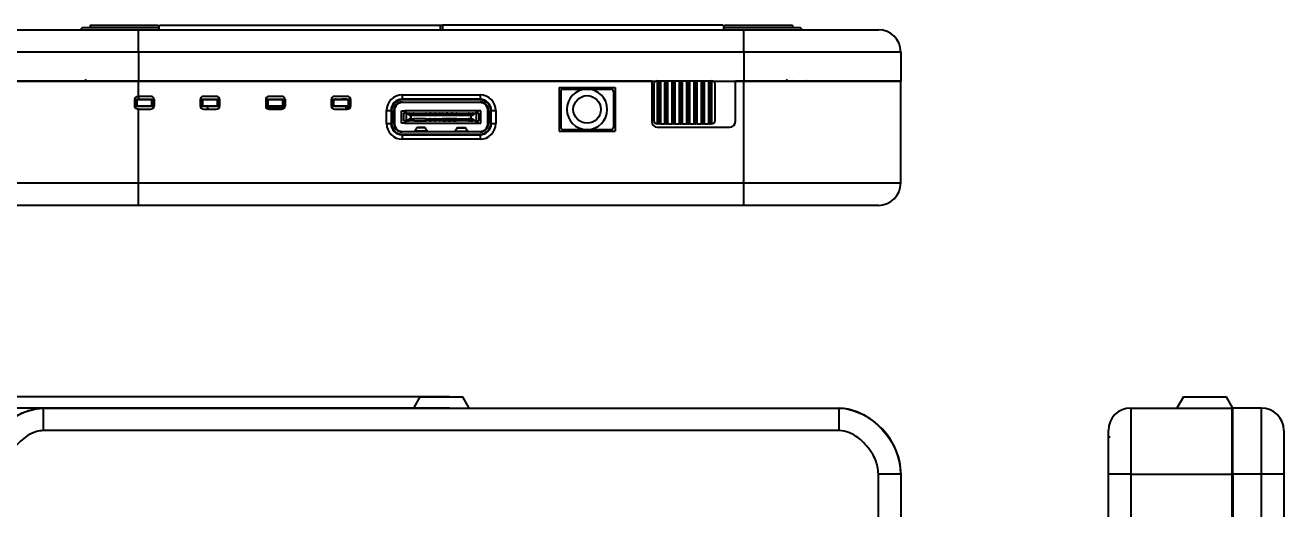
# Model space of a CAD drawing. Header units: millimetres. Extents: x 249 to 419, y 1050 to 1275.
# Drawn here: x 306.5 to 418.8, y 1231.8 to 1274.8 of the extents above; entities that cross this region are included whole.
import ezdxf

# ---------------------------------------------------------------- set-up
doc = ezdxf.new("R2010")
doc.units = ezdxf.units.MM
doc.header["$PDSIZE"] = -1
doc.dimstyles.new('ISO-25', dxfattribs={"dimtxt": 2.5, "dimasz": 2.5, "dimexe": 1.25, "dimexo": 0.625, "dimtad": 1, "dimtxsty": 'Standard', "dimcen": 2.5, "dimadec": 0, "dimazin": 0, "dimtfac": 1, "dimtmove": 0, "dimatfit": 3, "dimfxl": 1, "dimarcsym": 0})

# ---------------------------------------------------------------- blocks, each defined once
blk = doc.blocks.new('*D2')
at = {"color": 0, "lineweight": -2}
for p, q in [((321.19, 1240.74), (284.45, 1240.74)), ((286.45, 1236.66), (286.45, 1174.62)), ((286.45, 1105.45), (286.45, 1167.49)), ((321.19, 1101.37), (284.45, 1101.37))]:
    blk.add_line(p, q, dxfattribs=at)
at = {"color": 0}
for points in [[(287.13, 1236.66), (285.77, 1236.66), (286.45, 1240.74)], [(285.77, 1105.45), (287.13, 1105.45), (286.45, 1101.37)]]:
    blk.add_solid(points, dxfattribs=at)
at = {"layer": 'Defpoints', "color": 0}
for p in [(321.19, 1240.74), (286.45, 1101.37), (321.19, 1101.37)]:
    blk.add_point(p, dxfattribs=at)
at = {"color": 0, "insert": (286.45, 1171.05), "char_height": 3.5, "attachment_point": 5}
blk.add_mtext('139,37', dxfattribs=at)
blk = doc.blocks.new('*D3')
at = {"color": 0, "lineweight": -2}
for p, q in [((286.45, 1245.82), (286.45, 1249.9)), ((286.45, 1249.9), (296.72, 1249.9)), ((344.35, 1241.74), (284.45, 1241.74)), ((344.35, 1240.74), (284.45, 1240.74)), ((286.45, 1241.74), (286.45, 1240.74)), ((286.45, 1236.66), (286.45, 1232.58))]:
    blk.add_line(p, q, dxfattribs=at)
at = {"color": 0}
for points in [[(285.77, 1245.82), (287.13, 1245.82), (286.45, 1241.74)], [(287.13, 1236.66), (285.77, 1236.66), (286.45, 1240.74)]]:
    blk.add_solid(points, dxfattribs=at)
at = {"layer": 'Defpoints', "color": 0}
for p in [(286.45, 1240.74), (344.35, 1241.74), (344.35, 1240.74)]:
    blk.add_point(p, dxfattribs=at)
at = {"color": 0, "insert": (292.35, 1253.47), "char_height": 3.5, "attachment_point": 5}
blk.add_mtext('1,00', dxfattribs=at)

msp = doc.modelspace()

# ---------------------------------------------------------------- linework, layer by layer
at = {"color": 7, "linetype": 'Continuous', "lineweight": 25}
for p, q in [((311.608, 1274.648), (311.408, 1274.448)), ((311.608, 1274.648), (318.422, 1274.648)), ((312.284, 1274.848), (312.284, 1274.648)), ((312.284, 1274.848), (318.351, 1274.848)), ((316.618, 1272.448), (316.618, 1274.448)), ((316.618, 1274.448), (370.618, 1274.448)), ((318.422, 1274.848), (318.422, 1274.448)), ((343.517, 1274.848), (343.717, 1274.848)), ((368.813, 1274.448), (368.813, 1274.848)), ((368.813, 1274.648), (375.627, 1274.648)), ((368.884, 1274.848), (374.951, 1274.848)), ((370.618, 1272.448), (370.618, 1274.448)), ((374.951, 1274.848), (374.951, 1274.648)), ((375.827, 1274.448), (375.627, 1274.648)), ((316.618, 1272.448), (316.618, 1269.848)), ((370.618, 1272.448), (316.618, 1272.448)), ((370.618, 1272.448), (370.618, 1269.848)), ((384.605, 1272.448), (384.605, 1269.848)), ((311.901, 1269.868), (311.901, 1269.927)), ((311.937, 1269.848), (311.937, 1269.868)), ((312.164, 1269.852), (312.164, 1269.851)), ((312.164, 1269.851), (312.164, 1269.852)), ((312.217, 1269.848), (312.217, 1269.858)), ((312.221, 1269.858), (312.221, 1269.857)), ((316.618, 1268.507), (316.618, 1269.898)), ((316.618, 1269.898), (362.388, 1269.898)), ((362.388, 1269.898), (362.388, 1266.265)), ((362.888, 1269.898), (362.888, 1266.065)), ((362.888, 1269.898), (362.988, 1269.898)), ((362.988, 1269.898), (362.988, 1266.065)), ((362.988, 1269.898), (363.088, 1269.898)), ((363.088, 1266.065), (363.088, 1269.898)), ((363.088, 1269.898), (363.188, 1269.898)), ((363.188, 1266.065), (363.188, 1269.898)), ((363.188, 1269.898), (363.538, 1269.898)), ((363.538, 1269.898), (363.538, 1266.065)), ((363.538, 1269.898), (363.638, 1269.898)), ((363.638, 1269.898), (363.638, 1266.065)), ((363.638, 1269.898), (363.738, 1269.898)), ((363.738, 1266.065), (363.738, 1269.898)), ((363.738, 1269.898), (363.838, 1269.898)), ((363.838, 1266.065), (363.838, 1269.898)), ((363.838, 1269.898), (364.188, 1269.898)), ((364.188, 1269.898), (364.188, 1266.065)), ((364.188, 1269.898), (364.288, 1269.898)), ((364.288, 1269.898), (364.288, 1266.065)), ((364.288, 1269.898), (364.388, 1269.898)), ((364.388, 1266.065), (364.388, 1269.898)), ((364.388, 1269.898), (364.488, 1269.898)), ((364.488, 1266.065), (364.488, 1269.898)), ((364.488, 1269.898), (364.838, 1269.898)), ((364.838, 1269.898), (364.838, 1266.065)), ((364.838, 1269.898), (364.938, 1269.898)), ((364.938, 1269.898), (364.938, 1266.065)), ((364.938, 1269.898), (365.038, 1269.898)), ((365.038, 1266.065), (365.038, 1269.898)), ((365.038, 1269.898), (365.138, 1269.898)), ((365.138, 1266.065), (365.138, 1269.898)), ((365.138, 1269.898), (365.488, 1269.898)), ((365.488, 1269.898), (365.488, 1266.065)), ((365.488, 1269.898), (365.588, 1269.898)), ((365.588, 1269.898), (365.588, 1266.065)), ((365.588, 1269.898), (365.688, 1269.898)), ((365.688, 1266.065), (365.688, 1269.898)), ((365.688, 1269.898), (365.788, 1269.898)), ((365.788, 1266.065), (365.788, 1269.898)), ((365.788, 1269.898), (366.138, 1269.898)), ((366.138, 1269.898), (366.138, 1266.065)), ((366.138, 1269.898), (366.238, 1269.898)), ((366.238, 1269.898), (366.238, 1266.065)), ((366.238, 1269.898), (366.338, 1269.898)), ((366.338, 1266.065), (366.338, 1269.898)), ((366.338, 1269.898), (366.438, 1269.898)), ((366.438, 1266.065), (366.438, 1269.898)), ((366.438, 1269.898), (366.788, 1269.898)), ((366.788, 1269.898), (366.788, 1266.065)), ((366.788, 1269.898), (366.888, 1269.898)), ((366.888, 1269.898), (366.888, 1266.065)), ((366.888, 1269.898), (366.988, 1269.898)), ((366.988, 1266.065), (366.988, 1269.898)), ((366.988, 1269.898), (367.088, 1269.898)), ((367.088, 1266.065), (367.088, 1269.898)), ((367.088, 1269.898), (367.438, 1269.898)), ((367.438, 1269.898), (367.438, 1266.065)), ((367.438, 1269.898), (367.538, 1269.898)), ((367.538, 1269.898), (367.538, 1266.065)), ((367.538, 1269.898), (367.638, 1269.898)), ((367.638, 1266.065), (367.638, 1269.898)), ((367.638, 1269.898), (367.738, 1269.898)), ((367.738, 1266.065), (367.738, 1269.898)), ((367.738, 1269.898), (367.748, 1269.898)), ((369.848, 1266.265), (369.848, 1269.898)), ((369.848, 1269.898), (370.618, 1269.898)), ((370.618, 1260.798), (370.618, 1269.898)), ((374.418, 1269.938), (374.408, 1269.937)), ((374.424, 1269.858), (374.414, 1269.857)), ((374.417, 1269.948), (374.501, 1269.954)), ((374.418, 1269.938), (374.417, 1269.948)), ((374.502, 1269.944), (374.418, 1269.938)), ((374.424, 1269.858), (374.508, 1269.864)), ((374.424, 1269.848), (374.424, 1269.858)), ((374.508, 1269.854), (374.424, 1269.848)), ((374.502, 1269.944), (374.501, 1269.954)), ((374.508, 1269.854), (374.508, 1269.864)), ((384.605, 1260.798), (384.605, 1269.898)), ((312.164, 1269.851), (312.164, 1269.851)), ((316.618, 1269.848), (362.722, 1269.848)), ((354.118, 1269.298), (359.118, 1269.298)), ((354.118, 1269.298), (354.118, 1265.399)), ((354.268, 1268.935), (354.118, 1268.845)), ((354.268, 1268.948), (354.268, 1265.749)), ((354.468, 1269.148), (356.586, 1269.148)), ((356.586, 1269.148), (356.65, 1269.148)), ((356.65, 1269.148), (358.768, 1269.148)), ((358.968, 1268.948), (358.968, 1265.749)), ((359.118, 1269.298), (359.118, 1265.399)), ((362.588, 1269.598), (362.588, 1266.365)), ((367.914, 1269.848), (370.618, 1269.848)), ((368.048, 1266.365), (368.048, 1269.598)), ((316.267, 1267.669), (316.267, 1268.207)), ((316.276, 1268.248), (316.276, 1267.638)), ((316.276, 1267.638), (316.386, 1267.638)), ((316.327, 1268.248), (316.618, 1268.248)), ((316.386, 1268.238), (316.636, 1268.238)), ((316.386, 1268.238), (316.386, 1267.638)), ((316.386, 1267.638), (317.886, 1267.638)), ((316.436, 1268.138), (316.436, 1267.738)), ((316.447, 1268.138), (316.436, 1268.138)), ((316.447, 1267.738), (316.436, 1267.738)), ((316.447, 1267.738), (316.447, 1268.138)), ((316.467, 1268.138), (316.447, 1268.138)), ((316.467, 1267.738), (316.447, 1267.738)), ((316.467, 1268.138), (316.467, 1267.738)), ((316.536, 1268.227), (316.536, 1268.238)), ((316.536, 1268.207), (316.536, 1268.227)), ((316.536, 1268.227), (317.736, 1268.227)), ((317.736, 1268.207), (316.536, 1268.207)), ((316.536, 1267.649), (316.536, 1267.669)), ((316.536, 1267.669), (317.736, 1267.669)), ((317.736, 1267.649), (316.536, 1267.649)), ((316.536, 1267.649), (316.536, 1267.638)), ((316.536, 1267.638), (317.736, 1267.638)), ((317.706, 1268.507), (316.618, 1268.507)), ((316.618, 1268.248), (318.003, 1268.248)), ((316.636, 1268.248), (316.636, 1268.238)), ((317.636, 1268.238), (316.636, 1268.238)), ((317.636, 1268.248), (317.636, 1268.238)), ((317.636, 1268.238), (317.886, 1268.238)), ((317.736, 1268.227), (317.736, 1268.238)), ((317.736, 1268.207), (317.736, 1268.227)), ((317.736, 1267.649), (317.736, 1267.669)), ((317.736, 1267.649), (317.736, 1267.638)), ((317.806, 1267.738), (317.806, 1268.138)), ((317.826, 1268.138), (317.806, 1268.138)), ((317.826, 1267.738), (317.806, 1267.738)), ((317.826, 1268.138), (317.826, 1267.738)), ((317.826, 1268.138), (317.836, 1268.138)), ((317.826, 1267.738), (317.836, 1267.738)), ((317.836, 1267.738), (317.836, 1268.138)), ((317.886, 1268.238), (317.886, 1267.638)), ((317.996, 1267.638), (317.886, 1267.638)), ((317.996, 1268.248), (317.996, 1267.638)), ((318.006, 1267.669), (318.006, 1268.207)), ((322.109, 1268.207), (322.109, 1267.669)), ((322.118, 1268.148), (322.109, 1268.148)), ((322.111, 1268.238), (322.118, 1268.238)), ((322.112, 1268.248), (323.845, 1268.248)), ((322.118, 1268.248), (322.118, 1267.638)), ((322.118, 1267.638), (322.228, 1267.638)), ((322.228, 1268.238), (322.478, 1268.238)), ((322.228, 1268.238), (322.228, 1267.638)), ((322.228, 1267.638), (323.728, 1267.638)), ((322.278, 1268.138), (322.278, 1267.738)), ((322.289, 1268.138), (322.278, 1268.138)), ((322.289, 1267.738), (322.278, 1267.738)), ((322.289, 1267.738), (322.289, 1268.138)), ((322.309, 1268.138), (322.289, 1268.138)), ((322.309, 1267.738), (322.289, 1267.738)), ((322.309, 1268.138), (322.309, 1267.738)), ((322.378, 1268.227), (322.378, 1268.238)), ((322.378, 1268.207), (322.378, 1268.227)), ((322.378, 1268.227), (323.578, 1268.227)), ((323.578, 1268.207), (322.378, 1268.207)), ((322.378, 1267.649), (322.378, 1267.669)), ((322.378, 1267.669), (323.578, 1267.669)), ((323.578, 1267.649), (322.378, 1267.649)), ((322.378, 1267.649), (322.378, 1267.638)), ((322.378, 1267.638), (323.578, 1267.638)), ((323.548, 1268.507), (322.409, 1268.507)), ((322.478, 1268.248), (322.478, 1268.238)), ((322.478, 1268.238), (322.791, 1268.238)), ((323.478, 1268.238), (322.478, 1268.238)), ((322.791, 1268.238), (322.791, 1268.248)), ((322.791, 1267.369), (322.791, 1267.638)), ((323.478, 1268.248), (323.478, 1268.238)), ((323.478, 1268.238), (323.728, 1268.238)), ((323.578, 1268.227), (323.578, 1268.238)), ((323.578, 1268.207), (323.578, 1268.227)), ((323.578, 1267.649), (323.578, 1267.669)), ((323.578, 1267.649), (323.578, 1267.638)), ((323.648, 1267.738), (323.648, 1268.138)), ((323.668, 1268.138), (323.648, 1268.138)), ((323.668, 1267.738), (323.648, 1267.738)), ((323.668, 1268.138), (323.668, 1267.738)), ((323.668, 1268.138), (323.678, 1268.138)), ((323.668, 1267.738), (323.678, 1267.738)), ((323.678, 1267.738), (323.678, 1268.138)), ((323.728, 1268.238), (323.728, 1267.638)), ((323.838, 1267.638), (323.728, 1267.638)), ((323.838, 1268.248), (323.838, 1267.638)), ((323.848, 1267.669), (323.848, 1268.207)), ((327.951, 1268.207), (327.951, 1267.669)), ((327.96, 1267.808), (327.951, 1267.808)), ((327.96, 1267.798), (327.951, 1267.798)), ((327.953, 1268.238), (327.96, 1268.238)), ((327.96, 1268.238), (327.953, 1268.238)), ((327.954, 1268.248), (329.687, 1268.248)), ((327.96, 1268.248), (327.96, 1267.638)), ((327.96, 1267.638), (328.07, 1267.638)), ((328.07, 1268.238), (328.32, 1268.238)), ((328.07, 1268.238), (328.07, 1267.638)), ((328.07, 1267.638), (329.57, 1267.638)), ((328.135, 1267.513), (328.089, 1267.638)), ((328.105, 1267.638), (328.149, 1267.518)), ((328.12, 1268.138), (328.12, 1267.738)), ((328.131, 1268.138), (328.12, 1268.138)), ((328.131, 1267.738), (328.12, 1267.738)), ((328.131, 1267.738), (328.131, 1268.138)), ((328.151, 1268.138), (328.131, 1268.138)), ((328.151, 1267.738), (328.131, 1267.738)), ((328.151, 1268.138), (328.151, 1267.738)), ((328.22, 1268.227), (328.22, 1268.238)), ((328.22, 1268.207), (328.22, 1268.227)), ((328.22, 1268.227), (329.42, 1268.227)), ((329.42, 1268.207), (328.22, 1268.207)), ((328.22, 1267.649), (328.22, 1267.669)), ((328.22, 1267.669), (329.42, 1267.669)), ((329.42, 1267.649), (328.22, 1267.649)), ((328.22, 1267.649), (328.22, 1267.638)), ((328.22, 1267.638), (329.42, 1267.638)), ((329.39, 1268.507), (328.251, 1268.507)), ((328.302, 1267.638), (328.323, 1267.581)), ((328.32, 1268.248), (328.32, 1268.238)), ((329.32, 1268.238), (328.32, 1268.238)), ((328.35, 1267.638), (328.35, 1267.53)), ((328.462, 1268.238), (328.462, 1268.248)), ((328.462, 1268.238), (329.32, 1268.238)), ((328.527, 1268.238), (328.67, 1268.248)), ((328.65, 1267.45), (328.704, 1267.638)), ((328.67, 1268.248), (328.67, 1268.239)), ((328.67, 1268.239), (328.68, 1268.239)), ((328.68, 1268.239), (328.68, 1268.238)), ((328.796, 1268.248), (328.796, 1268.238)), ((329.32, 1268.248), (329.32, 1268.238)), ((329.32, 1268.238), (329.57, 1268.238)), ((329.42, 1268.227), (329.42, 1268.238)), ((329.42, 1268.207), (329.42, 1268.227)), ((329.42, 1267.649), (329.42, 1267.669)), ((329.42, 1267.649), (329.42, 1267.638)), ((329.49, 1267.738), (329.49, 1268.138)), ((329.51, 1268.138), (329.49, 1268.138)), ((329.51, 1267.738), (329.49, 1267.738)), ((329.51, 1268.138), (329.51, 1267.738)), ((329.51, 1268.138), (329.52, 1268.138)), ((329.51, 1267.738), (329.52, 1267.738)), ((329.52, 1267.738), (329.52, 1268.138)), ((329.57, 1268.238), (329.57, 1267.638)), ((329.68, 1267.638), (329.57, 1267.638)), ((329.68, 1268.248), (329.68, 1267.638)), ((329.68, 1268.238), (329.688, 1268.238)), ((329.68, 1268.149), (329.69, 1268.149)), ((329.69, 1267.669), (329.69, 1268.207)), ((333.793, 1268.207), (333.793, 1267.669)), ((333.795, 1268.238), (333.802, 1268.238)), ((333.796, 1268.248), (335.529, 1268.248)), ((333.802, 1268.248), (333.802, 1267.638)), ((333.802, 1267.638), (333.912, 1267.638)), ((333.912, 1268.238), (334.162, 1268.238)), ((333.912, 1268.238), (333.912, 1267.638)), ((333.912, 1267.638), (335.412, 1267.638)), ((333.962, 1268.138), (333.962, 1267.738)), ((333.973, 1268.138), (333.962, 1268.138)), ((333.973, 1267.738), (333.962, 1267.738)), ((333.973, 1267.738), (333.973, 1268.138)), ((333.993, 1268.138), (333.973, 1268.138)), ((333.993, 1267.738), (333.973, 1267.738)), ((333.993, 1268.138), (333.993, 1267.738)), ((334.062, 1268.227), (334.062, 1268.238)), ((334.062, 1268.207), (334.062, 1268.227)), ((334.062, 1268.227), (335.262, 1268.227)), ((335.262, 1268.207), (334.062, 1268.207)), ((334.062, 1267.649), (334.062, 1267.669)), ((334.062, 1267.669), (335.262, 1267.669)), ((335.262, 1267.649), (334.062, 1267.649)), ((334.062, 1267.649), (334.062, 1267.638)), ((334.062, 1267.638), (335.262, 1267.638)), ((335.232, 1268.507), (334.093, 1268.507)), ((334.162, 1268.248), (334.162, 1268.238)), ((334.162, 1268.238), (335.129, 1268.238)), ((335.162, 1268.238), (334.162, 1268.238)), ((334.192, 1268.248), (334.192, 1268.239)), ((334.76, 1268.248), (334.76, 1268.242)), ((335.139, 1268.248), (334.76, 1268.248)), ((335.126, 1267.468), (335.126, 1267.638)), ((335.162, 1268.248), (335.162, 1268.238)), ((335.162, 1268.238), (335.412, 1268.238)), ((335.262, 1268.227), (335.262, 1268.238)), ((335.262, 1268.207), (335.262, 1268.227)), ((335.262, 1267.649), (335.262, 1267.669)), ((335.262, 1267.649), (335.262, 1267.638)), ((335.332, 1267.738), (335.332, 1268.138)), ((335.352, 1268.138), (335.332, 1268.138)), ((335.352, 1267.738), (335.332, 1267.738)), ((335.352, 1268.138), (335.352, 1267.738)), ((335.352, 1268.138), (335.362, 1268.138)), ((335.352, 1267.738), (335.362, 1267.738)), ((335.362, 1267.738), (335.362, 1268.138)), ((335.412, 1268.238), (335.412, 1267.638)), ((335.522, 1267.638), (335.412, 1267.638)), ((335.522, 1268.248), (335.522, 1267.638)), ((335.532, 1267.669), (335.532, 1268.207)), ((340.133, 1268.648), (347.073, 1268.648)), ((340.133, 1268.648), (340.133, 1268.248)), ((347.073, 1268.248), (340.133, 1268.248)), ((340.133, 1268.248), (340.133, 1268.198)), ((347.073, 1268.198), (340.133, 1268.198)), ((340.133, 1267.998), (347.073, 1267.998)), ((340.133, 1267.948), (340.133, 1267.998)), ((347.073, 1267.948), (340.133, 1267.948)), ((347.073, 1268.648), (347.073, 1268.248)), ((347.073, 1268.248), (347.073, 1268.198)), ((347.073, 1267.948), (347.073, 1267.998)), ((358.968, 1268.248), (359.118, 1268.248)), ((358.968, 1268.238), (359.118, 1268.238)), ((316.618, 1260.798), (316.618, 1267.369)), ((316.618, 1267.369), (317.706, 1267.369)), ((322.409, 1267.369), (323.548, 1267.369)), ((328.135, 1267.513), (328.149, 1267.518)), ((328.309, 1267.576), (328.149, 1267.518)), ((328.251, 1267.369), (329.39, 1267.369)), ((328.309, 1267.576), (328.323, 1267.581)), ((328.51, 1267.435), (328.51, 1267.45)), ((328.51, 1267.45), (328.65, 1267.45)), ((328.65, 1267.435), (328.51, 1267.435)), ((328.65, 1267.369), (328.65, 1267.45)), ((329.594, 1267.45), (328.7, 1267.45)), ((334.093, 1267.369), (335.232, 1267.369)), ((335.146, 1267.468), (335.126, 1267.468)), ((335.146, 1267.468), (335.146, 1267.448)), ((335.435, 1267.448), (335.146, 1267.448)), ((338.733, 1266.088), (338.733, 1267.248)), ((338.733, 1267.248), (339.133, 1267.248)), ((339.133, 1267.248), (339.133, 1266.088)), ((339.133, 1267.248), (339.183, 1267.248)), ((339.183, 1267.248), (339.183, 1266.088)), ((339.383, 1266.088), (339.383, 1267.248)), ((339.433, 1267.248), (339.383, 1267.248)), ((339.433, 1267.248), (339.433, 1266.088)), ((340.053, 1267.218), (340.353, 1267.218)), ((340.053, 1266.118), (340.053, 1267.218)), ((340.253, 1267.018), (340.253, 1266.318)), ((340.467, 1267.018), (340.253, 1267.018)), ((340.353, 1267.218), (340.353, 1267.018)), ((340.553, 1267.018), (340.353, 1267.218)), ((346.853, 1267.218), (340.353, 1267.218)), ((340.467, 1267.018), (340.474, 1267.002)), ((340.467, 1267.018), (340.753, 1267.018)), ((340.474, 1267.002), (340.474, 1266.334)), ((340.474, 1267.002), (340.753, 1266.89)), ((340.753, 1266.89), (340.753, 1267.018)), ((340.803, 1267.018), (340.753, 1267.018)), ((340.753, 1266.818), (340.753, 1266.89)), ((340.934, 1266.818), (340.753, 1266.818)), ((340.934, 1266.518), (340.753, 1266.518)), ((340.753, 1266.518), (340.753, 1266.446)), ((340.803, 1267.018), (341.103, 1267.018)), ((340.803, 1266.918), (340.803, 1267.018)), ((341.103, 1266.918), (340.803, 1266.918)), ((340.934, 1266.518), (340.934, 1266.818)), ((341.153, 1266.818), (340.934, 1266.818)), ((340.934, 1266.518), (341.153, 1266.518)), ((341.153, 1267.018), (341.103, 1267.018)), ((341.103, 1267.018), (341.103, 1266.918)), ((341.153, 1267.018), (341.153, 1266.818)), ((341.153, 1267.018), (342.203, 1267.018)), ((342.203, 1266.818), (341.153, 1266.818)), ((342.203, 1266.518), (341.153, 1266.518)), ((341.153, 1266.318), (341.153, 1266.518)), ((342.203, 1266.818), (342.203, 1267.018)), ((342.253, 1267.018), (342.203, 1267.018)), ((342.603, 1266.818), (342.203, 1266.818)), ((342.203, 1266.518), (342.203, 1266.318)), ((342.203, 1266.518), (342.603, 1266.518)), ((342.253, 1267.018), (342.553, 1267.018)), ((342.253, 1266.918), (342.253, 1267.018)), ((342.553, 1266.918), (342.253, 1266.918)), ((342.603, 1267.018), (342.553, 1267.018)), ((342.553, 1267.018), (342.553, 1266.918)), ((342.603, 1267.018), (342.603, 1266.818)), ((342.603, 1267.018), (342.653, 1267.018)), ((342.653, 1266.818), (342.603, 1266.818)), ((342.603, 1266.518), (342.603, 1266.318)), ((342.653, 1266.518), (342.603, 1266.518)), ((342.653, 1266.818), (342.653, 1267.018)), ((342.703, 1267.018), (342.653, 1267.018)), ((343.053, 1266.818), (342.653, 1266.818)), ((342.653, 1266.518), (342.653, 1266.318)), ((342.653, 1266.518), (343.053, 1266.518)), ((342.703, 1267.018), (343.003, 1267.018)), ((342.703, 1266.918), (342.703, 1267.018)), ((343.003, 1266.918), (342.703, 1266.918)), ((343.053, 1267.018), (343.003, 1267.018)), ((343.003, 1267.018), (343.003, 1266.918)), ((343.053, 1267.018), (343.053, 1266.818)), ((343.053, 1267.018), (343.103, 1267.018)), ((343.103, 1266.818), (343.053, 1266.818)), ((343.103, 1266.518), (343.053, 1266.518)), ((343.053, 1266.518), (343.053, 1266.318)), ((343.103, 1266.818), (343.103, 1267.018)), ((343.153, 1267.018), (343.103, 1267.018)), ((343.503, 1266.818), (343.103, 1266.818)), ((343.103, 1266.518), (343.103, 1266.318)), ((343.103, 1266.518), (343.503, 1266.518)), ((343.153, 1266.918), (343.153, 1267.018)), ((343.153, 1267.018), (343.453, 1267.018)), ((343.453, 1266.918), (343.153, 1266.918)), ((343.503, 1267.018), (343.453, 1267.018)), ((343.453, 1267.018), (343.453, 1266.918)), ((343.503, 1267.018), (343.503, 1266.818)), ((343.503, 1267.018), (343.703, 1267.018)), ((343.703, 1266.818), (343.503, 1266.818)), ((343.503, 1266.518), (343.503, 1266.318)), ((343.503, 1266.518), (343.703, 1266.518)), ((343.703, 1266.818), (343.703, 1267.018)), ((343.753, 1267.018), (343.703, 1267.018)), ((344.103, 1266.818), (343.703, 1266.818)), ((343.703, 1266.518), (343.703, 1266.318)), ((344.103, 1266.518), (343.703, 1266.518)), ((343.753, 1266.918), (343.753, 1267.018)), ((343.753, 1267.018), (344.053, 1267.018)), ((344.053, 1266.918), (343.753, 1266.918)), ((344.053, 1267.018), (344.053, 1266.918)), ((344.103, 1267.018), (344.053, 1267.018)), ((344.103, 1267.018), (344.153, 1267.018)), ((344.103, 1266.818), (344.103, 1267.018)), ((344.153, 1266.818), (344.103, 1266.818)), ((344.103, 1266.518), (344.103, 1266.318)), ((344.103, 1266.518), (344.153, 1266.518)), ((344.153, 1266.818), (344.153, 1267.018)), ((344.203, 1267.018), (344.153, 1267.018)), ((344.553, 1266.818), (344.153, 1266.818)), ((344.153, 1266.518), (344.153, 1266.318)), ((344.553, 1266.518), (344.153, 1266.518)), ((344.203, 1267.018), (344.503, 1267.018)), ((344.203, 1266.918), (344.203, 1267.018)), ((344.503, 1266.918), (344.203, 1266.918)), ((344.503, 1267.018), (344.503, 1266.918)), ((344.553, 1267.018), (344.503, 1267.018)), ((344.553, 1267.018), (344.553, 1266.818)), ((344.553, 1267.018), (344.603, 1267.018)), ((344.603, 1266.818), (344.553, 1266.818)), ((344.553, 1266.518), (344.553, 1266.318)), ((344.553, 1266.518), (344.603, 1266.518)), ((344.603, 1266.818), (344.603, 1267.018)), ((344.653, 1267.018), (344.603, 1267.018)), ((345.003, 1266.818), (344.603, 1266.818)), ((344.603, 1266.518), (344.603, 1266.318)), ((345.003, 1266.518), (344.603, 1266.518)), ((344.653, 1266.918), (344.653, 1267.018)), ((344.653, 1267.018), (344.953, 1267.018)), ((344.953, 1266.918), (344.653, 1266.918)), ((345.003, 1267.018), (344.953, 1267.018)), ((344.953, 1267.018), (344.953, 1266.918)), ((345.003, 1267.018), (346.053, 1267.018)), ((345.003, 1267.018), (345.003, 1266.818)), ((346.053, 1266.818), (345.003, 1266.818)), ((345.003, 1266.518), (346.053, 1266.518)), ((345.003, 1266.518), (345.003, 1266.318)), ((346.053, 1266.818), (346.053, 1267.018)), ((346.103, 1267.018), (346.053, 1267.018)), ((346.272, 1266.818), (346.053, 1266.818)), ((346.053, 1266.318), (346.053, 1266.518)), ((346.272, 1266.518), (346.053, 1266.518)), ((346.103, 1266.918), (346.103, 1267.018)), ((346.103, 1267.018), (346.403, 1267.018)), ((346.403, 1266.918), (346.103, 1266.918)), ((346.272, 1266.518), (346.272, 1266.818)), ((346.453, 1266.818), (346.272, 1266.818)), ((346.272, 1266.518), (346.453, 1266.518)), ((346.453, 1267.018), (346.403, 1267.018)), ((346.403, 1267.018), (346.403, 1266.918)), ((346.453, 1267.018), (346.739, 1267.018)), ((346.453, 1267.018), (346.453, 1266.89)), ((346.732, 1267.002), (346.453, 1266.89)), ((346.453, 1266.89), (346.453, 1266.818)), ((346.453, 1266.518), (346.453, 1266.446)), ((346.653, 1267.018), (346.853, 1267.218)), ((346.739, 1267.018), (346.732, 1267.002)), ((346.732, 1267.002), (346.732, 1266.334)), ((346.739, 1267.018), (346.953, 1267.018)), ((346.853, 1267.218), (346.853, 1267.018)), ((347.153, 1267.218), (346.853, 1267.218)), ((346.953, 1267.018), (346.953, 1266.318)), ((347.153, 1266.118), (347.153, 1267.218)), ((347.773, 1266.088), (347.773, 1267.248)), ((347.773, 1267.248), (347.823, 1267.248)), ((347.823, 1267.248), (347.823, 1266.088)), ((348.023, 1266.088), (348.023, 1267.248)), ((348.023, 1267.248), (348.073, 1267.248)), ((348.073, 1266.088), (348.073, 1267.248)), ((348.073, 1267.248), (348.473, 1267.248)), ((348.473, 1267.248), (348.473, 1266.088)), ((338.733, 1266.088), (339.133, 1266.088)), ((339.133, 1266.088), (339.183, 1266.088)), ((339.383, 1266.088), (339.433, 1266.088)), ((340.353, 1266.118), (340.053, 1266.118)), ((340.133, 1265.338), (340.133, 1265.388)), ((340.133, 1265.388), (347.073, 1265.388)), ((340.467, 1266.318), (340.253, 1266.318)), ((340.353, 1266.318), (340.353, 1266.118)), ((340.353, 1266.118), (340.553, 1266.318)), ((340.353, 1266.118), (346.853, 1266.118)), ((340.474, 1266.334), (340.467, 1266.318)), ((340.467, 1266.318), (340.753, 1266.318)), ((340.753, 1266.446), (340.474, 1266.334)), ((340.753, 1266.446), (340.753, 1266.318)), ((340.803, 1266.318), (340.753, 1266.318)), ((340.803, 1266.418), (340.803, 1266.318)), ((341.103, 1266.418), (340.803, 1266.418)), ((341.103, 1266.318), (340.803, 1266.318)), ((341.103, 1266.418), (341.103, 1266.318)), ((341.153, 1266.318), (341.103, 1266.318)), ((341.153, 1266.318), (342.203, 1266.318)), ((341.219, 1265.4), (341.436, 1265.711)), ((342.387, 1265.4), (341.219, 1265.4)), ((342.171, 1265.711), (341.436, 1265.711)), ((342.136, 1265.736), (341.471, 1265.736)), ((342.171, 1265.711), (342.387, 1265.4)), ((342.203, 1266.318), (342.253, 1266.318)), ((342.253, 1266.418), (342.253, 1266.318)), ((342.553, 1266.418), (342.253, 1266.418)), ((342.553, 1266.318), (342.253, 1266.318)), ((342.553, 1266.418), (342.553, 1266.318)), ((342.553, 1266.318), (342.603, 1266.318)), ((342.603, 1266.318), (342.653, 1266.318)), ((342.653, 1266.318), (342.703, 1266.318)), ((342.703, 1266.418), (342.703, 1266.318)), ((343.003, 1266.418), (342.703, 1266.418)), ((343.003, 1266.318), (342.703, 1266.318)), ((343.003, 1266.418), (343.003, 1266.318)), ((343.003, 1266.318), (343.053, 1266.318)), ((343.053, 1266.318), (343.103, 1266.318)), ((343.103, 1266.318), (343.153, 1266.318)), ((343.153, 1266.418), (343.153, 1266.318)), ((343.453, 1266.418), (343.153, 1266.418)), ((343.453, 1266.318), (343.153, 1266.318)), ((343.453, 1266.418), (343.453, 1266.318)), ((343.453, 1266.318), (343.503, 1266.318)), ((343.703, 1266.318), (343.503, 1266.318)), ((343.753, 1266.318), (343.703, 1266.318)), ((343.753, 1266.418), (344.053, 1266.418)), ((343.753, 1266.418), (343.753, 1266.318)), ((343.753, 1266.318), (344.053, 1266.318)), ((344.053, 1266.418), (344.053, 1266.318)), ((344.103, 1266.318), (344.053, 1266.318)), ((344.153, 1266.318), (344.103, 1266.318)), ((344.203, 1266.318), (344.153, 1266.318)), ((344.203, 1266.418), (344.503, 1266.418)), ((344.203, 1266.418), (344.203, 1266.318)), ((344.203, 1266.318), (344.503, 1266.318)), ((344.503, 1266.418), (344.503, 1266.318)), ((344.553, 1266.318), (344.503, 1266.318)), ((344.603, 1266.318), (344.553, 1266.318)), ((344.653, 1266.318), (344.603, 1266.318)), ((344.653, 1266.418), (344.953, 1266.418)), ((344.653, 1266.418), (344.653, 1266.318)), ((344.653, 1266.318), (344.953, 1266.318)), ((344.819, 1265.4), (345.036, 1265.711)), ((344.819, 1265.4), (345.987, 1265.4)), ((344.953, 1266.418), (344.953, 1266.318)), ((345.003, 1266.318), (344.953, 1266.318)), ((346.053, 1266.318), (345.003, 1266.318)), ((345.036, 1265.711), (345.771, 1265.711)), ((345.071, 1265.736), (345.736, 1265.736)), ((345.771, 1265.711), (345.987, 1265.4)), ((346.053, 1266.318), (346.103, 1266.318)), ((346.103, 1266.418), (346.403, 1266.418)), ((346.103, 1266.418), (346.103, 1266.318)), ((346.103, 1266.318), (346.403, 1266.318)), ((346.403, 1266.418), (346.403, 1266.318)), ((346.403, 1266.318), (346.453, 1266.318)), ((346.453, 1266.446), (346.732, 1266.334)), ((346.453, 1266.446), (346.453, 1266.318)), ((346.739, 1266.318), (346.453, 1266.318)), ((346.853, 1266.118), (346.653, 1266.318)), ((346.732, 1266.334), (346.739, 1266.318)), ((346.739, 1266.318), (346.953, 1266.318)), ((346.853, 1266.318), (346.853, 1266.118)), ((346.853, 1266.118), (347.153, 1266.118)), ((347.073, 1265.338), (347.073, 1265.388)), ((347.823, 1266.088), (347.773, 1266.088)), ((348.023, 1266.088), (348.073, 1266.088)), ((348.073, 1266.088), (348.473, 1266.088)), ((354.118, 1265.852), (354.268, 1265.762)), ((354.118, 1265.399), (359.118, 1265.399)), ((354.468, 1265.549), (356.586, 1265.549)), ((355.002, 1265.399), (354.918, 1265.549)), ((356.586, 1265.549), (356.65, 1265.549)), ((356.65, 1265.549), (358.768, 1265.549)), ((358.317, 1265.549), (358.233, 1265.399)), ((362.988, 1266.065), (362.888, 1266.065)), ((362.888, 1265.765), (369.348, 1265.765)), ((362.988, 1266.065), (363.088, 1266.065)), ((363.188, 1266.065), (363.088, 1266.065)), ((363.188, 1266.065), (363.538, 1266.065)), ((363.638, 1266.065), (363.538, 1266.065)), ((363.638, 1266.065), (363.738, 1266.065)), ((363.838, 1266.065), (363.738, 1266.065)), ((363.838, 1266.065), (364.188, 1266.065)), ((364.288, 1266.065), (364.188, 1266.065)), ((364.288, 1266.065), (364.388, 1266.065)), ((364.488, 1266.065), (364.388, 1266.065)), ((364.488, 1266.065), (364.838, 1266.065)), ((364.938, 1266.065), (364.838, 1266.065)), ((364.938, 1266.065), (365.038, 1266.065)), ((365.138, 1266.065), (365.038, 1266.065)), ((365.138, 1266.065), (365.488, 1266.065)), ((365.588, 1266.065), (365.488, 1266.065)), ((365.588, 1266.065), (365.688, 1266.065)), ((365.788, 1266.065), (365.688, 1266.065)), ((365.788, 1266.065), (366.138, 1266.065)), ((366.238, 1266.065), (366.138, 1266.065)), ((366.238, 1266.065), (366.338, 1266.065)), ((366.438, 1266.065), (366.338, 1266.065)), ((366.438, 1266.065), (366.788, 1266.065)), ((366.888, 1266.065), (366.788, 1266.065)), ((366.888, 1266.065), (366.988, 1266.065)), ((367.088, 1266.065), (366.988, 1266.065)), ((367.088, 1266.065), (367.438, 1266.065)), ((367.538, 1266.065), (367.438, 1266.065)), ((367.538, 1266.065), (367.638, 1266.065)), ((367.738, 1266.065), (367.638, 1266.065)), ((367.738, 1266.065), (367.748, 1266.065)), ((347.073, 1265.338), (340.133, 1265.338)), ((340.133, 1265.138), (340.133, 1265.088)), ((340.133, 1265.138), (347.073, 1265.138)), ((340.133, 1265.088), (347.073, 1265.088)), ((340.133, 1265.088), (340.133, 1264.688)), ((347.073, 1264.688), (340.133, 1264.688)), ((347.073, 1265.138), (347.073, 1265.088)), ((347.073, 1265.088), (347.073, 1264.688)), ((316.618, 1258.798), (316.618, 1260.798)), ((316.618, 1260.798), (370.618, 1260.798)), ((370.618, 1258.798), (370.618, 1260.798)), ((370.618, 1258.798), (316.618, 1258.798)), ((308.118, 1238.741), (308.118, 1240.741)), ((308.118, 1240.741), (379.118, 1240.741)), ((341.705, 1241.741), (341.128, 1240.741)), ((341.705, 1241.741), (345.53, 1241.741)), ((346.108, 1240.741), (345.53, 1241.741)), ((379.118, 1238.741), (379.118, 1240.741)), ((405.124, 1240.741), (414.224, 1240.741)), ((409.821, 1241.741), (409.244, 1240.741)), ((414.224, 1240.741), (413.647, 1241.741)), ((416.774, 1240.741), (414.174, 1240.741)), ((379.118, 1238.741), (308.118, 1238.741)), ((403.293, 1238.154), (403.124, 1238.154)), ((384.605, 1234.853), (382.605, 1234.853)), ((382.605, 1114.953), (382.605, 1234.853)), ((384.605, 1234.853), (384.605, 1114.953)), ((405.124, 1234.853), (403.124, 1234.853)), ((403.124, 1114.953), (403.124, 1234.853)), ((405.124, 1234.853), (414.224, 1234.853)), ((405.124, 1234.853), (405.124, 1114.953)), ((416.774, 1234.853), (414.174, 1234.853)), ((414.174, 1203.827), (414.174, 1234.853)), ((414.224, 1234.853), (414.224, 1193.683)), ((418.774, 1234.853), (416.774, 1234.853)), ((416.774, 1203.827), (416.774, 1234.853)), ((418.774, 1234.853), (418.774, 1114.953))]:
    msp.add_line(p, q, dxfattribs=at)
at = {"color": 8, "linetype": 'Continuous', "lineweight": 25}
for p, q in [((343.517, 1274.848), (343.517, 1274.448)), ((343.717, 1274.848), (343.717, 1274.448)), ((311.921, 1269.848), (311.921, 1269.855)), ((312.221, 1269.857), (312.217, 1269.858)), ((316.618, 1268.507), (316.618, 1268.248)), ((323.838, 1268.048), (323.848, 1268.048)), ((328.309, 1267.576), (328.286, 1267.638)), ((328.67, 1268.239), (328.665, 1268.238)), ((328.67, 1268.238), (328.67, 1268.239)), ((328.752, 1267.638), (328.698, 1267.45)), ((329.69, 1268.113), (329.68, 1268.113)), ((334.192, 1268.239), (334.162, 1268.239)), ((334.192, 1268.238), (334.192, 1268.239)), ((334.76, 1268.242), (334.76, 1268.238)), ((334.76, 1268.242), (335.132, 1268.242)), ((335.139, 1268.247), (335.139, 1268.248)), ((335.146, 1268.248), (335.146, 1268.238)), ((335.146, 1267.638), (335.146, 1267.468)), ((335.531, 1268.228), (335.522, 1268.228)), ((328.51, 1267.435), (328.51, 1267.369)), ((328.7, 1267.45), (328.7, 1267.369)), ((335.146, 1267.468), (335.454, 1267.468))]:
    msp.add_line(p, q, dxfattribs=at)
at = {"color": 7, "linetype": 'Continuous'}
for p, q in [((362.388, 1269.248), (362.388, 1266.265)), ((369.848, 1266.265), (369.848, 1269.248)), ((354.268, 1268.444), (354.268, 1266.253)), ((358.968, 1268.444), (358.968, 1266.253)), ((362.888, 1265.765), (369.348, 1265.765)), ((308.118, 1240.741), (379.118, 1240.741)), ((384.605, 1234.853), (384.605, 1114.953))]:
    msp.add_line(p, q, dxfattribs=at)
at = {"color": 7, "linetype": 'Continuous', "lineweight": 25, "flags": 128}
for points in [[(355.002, 1269.298), (354.971, 1269.245), (354.918, 1269.148)], [(358.317, 1269.148), (358.265, 1269.245), (358.233, 1269.298)], [(334.368, 1268.238), (334.346, 1268.243), (334.298, 1268.248)], [(335.142, 1268.248), (335.141, 1268.248), (335.139, 1268.248)], [(409.821, 1241.741), (409.967, 1241.741), (410.381, 1241.741), (411.002, 1241.741), (411.734, 1241.741), (412.466, 1241.741), (413.086, 1241.741), (413.501, 1241.741), (413.647, 1241.741), (413.647, 1241.741)]]:
    msp.add_lwpolyline(points, dxfattribs=at)
at = {"color": 8, "linetype": 'Continuous', "lineweight": 25, "flags": 128}
msp.add_lwpolyline([(335.139, 1268.248), (335.141, 1268.248), (335.142, 1268.248)], dxfattribs=at)
at = {"color": 7, "linetype": 'Continuous', "lineweight": 25}
msp.add_circle((356.618, 1267.348), 1.223, dxfattribs=at)
for centre, radius, start, end in [((382.605, 1272.448), 2, 0, 90), ((312.066, 1270.085), 0.228, 192.86283, 229.08855), ((311.921, 1269.868), 0.02, 180, 270), ((311.937, 1269.868), 0.02, 180, 270), ((312.211, 1269.858), 0.00993, 304.34352, 356), ((362.888, 1269.598), 0.3, 90, 180), ((367.748, 1269.598), 0.3, 0, 90), ((374.418, 1269.938), 0.00998, 94, 180), ((374.418, 1269.938), 0.00998, 180, 184), ((374.424, 1269.858), 0.00998, 184, 270), ((375.106, 1270.003), 0.0697, 249.45286, 290.54714), ((354.468, 1268.948), 0.2, 90, 180), ((356.618, 1267.348), 1.8, 91.01905, 268.98095), ((356.618, 1267.348), 1.8, 271.01905, 88.98095), ((358.768, 1268.948), 0.2, 0, 90), ((316.536, 1268.138), 0.1, 90, 180), ((316.536, 1267.738), 0.1, 180, 270), ((316.536, 1268.138), 0.0892, 90, 180), ((316.536, 1267.738), 0.0892, 180, 270), ((316.536, 1268.138), 0.0692, 90, 180), ((316.536, 1267.738), 0.0692, 180, 270), ((317.706, 1268.207), 0.3, 0, 90), ((317.706, 1267.669), 0.3, 270, 0), ((317.736, 1268.138), 0.1, 0, 90), ((317.736, 1268.138), 0.0892, 0, 90), ((317.736, 1268.138), 0.0692, 0, 90), ((317.736, 1267.738), 0.0892, 270, 0), ((317.736, 1267.738), 0.0692, 270, 0), ((317.736, 1267.738), 0.1, 270, 0), ((322.409, 1268.207), 0.3, 90, 180), ((322.409, 1267.669), 0.3, 180, 270), ((322.378, 1268.138), 0.1, 90, 180), ((322.378, 1267.738), 0.1, 180, 270), ((322.378, 1268.138), 0.0892, 90, 180), ((322.378, 1267.738), 0.0892, 180, 270), ((322.378, 1268.138), 0.0692, 90, 180), ((322.378, 1267.738), 0.0692, 180, 270), ((323.548, 1268.207), 0.3, 0, 90), ((323.548, 1267.669), 0.3, 270, 0), ((323.578, 1268.138), 0.1, 0, 90), ((323.578, 1268.138), 0.0892, 0, 90), ((323.578, 1268.138), 0.0692, 0, 90), ((323.578, 1267.738), 0.0892, 270, 0), ((323.578, 1267.738), 0.0692, 270, 0), ((323.578, 1267.738), 0.1, 270, 0), ((328.251, 1268.207), 0.3, 90, 180), ((328.251, 1267.669), 0.3, 180, 270), ((328.22, 1268.138), 0.1, 90, 180), ((328.22, 1267.738), 0.1, 180, 270), ((328.22, 1268.138), 0.0892, 90, 180), ((328.22, 1267.738), 0.0892, 180, 270), ((328.22, 1268.138), 0.0692, 90, 180), ((328.22, 1267.738), 0.0692, 180, 270), ((328.67, 1268.239), 0.0096, 4, 90), ((329.39, 1268.207), 0.3, 0, 90), ((329.39, 1267.669), 0.3, 270, 0), ((329.42, 1268.138), 0.1, 0, 90), ((329.42, 1268.138), 0.0892, 0, 90), ((329.42, 1268.138), 0.0692, 0, 90), ((329.42, 1267.738), 0.0892, 270, 0), ((329.42, 1267.738), 0.0692, 270, 0), ((329.42, 1267.738), 0.1, 270, 0), ((334.093, 1268.207), 0.3, 90, 180), ((334.093, 1267.669), 0.3, 180, 270), ((334.062, 1268.138), 0.1, 90, 180), ((334.062, 1267.738), 0.1, 180, 270), ((334.062, 1268.138), 0.0892, 90, 180), ((334.062, 1267.738), 0.0892, 180, 270), ((334.062, 1268.138), 0.0692, 90, 180), ((334.062, 1267.738), 0.0692, 180, 270), ((334.192, 1268.238), 0.00998, 0, 90), ((334.194, 1268.203), 0.0364, 78.10545, 93.91398), ((334.76, 1268.238), 0.00997, 89.93022, 179.93004), ((334.76, 1268.238), 0.00998, 90, 180), ((335.146, 1268.228), 0.02, 90, 149.06394), ((335.232, 1268.207), 0.3, 0, 90), ((335.232, 1267.669), 0.3, 270, 0), ((335.262, 1268.138), 0.1, 0, 90), ((335.262, 1268.138), 0.0892, 0, 90), ((335.262, 1268.138), 0.0692, 0, 90), ((335.262, 1267.738), 0.0892, 270, 0), ((335.262, 1267.738), 0.0692, 270, 0), ((335.262, 1267.738), 0.1, 270, 0), ((340.133, 1267.248), 1.4, 90, 180), ((340.133, 1267.248), 1, 90, 180), ((340.133, 1267.248), 0.95, 90, 180), ((340.133, 1267.248), 0.75, 90, 180), ((340.133, 1267.248), 0.7, 90, 180), ((347.073, 1267.248), 1.4, 0, 90), ((347.073, 1267.248), 1, 0, 90), ((347.073, 1267.248), 0.95, 0, 90), ((347.073, 1267.248), 0.75, 0, 90), ((347.073, 1267.248), 0.7, 0, 90), ((328.51, 1267.649), 0.4, 200, 224.30904), ((328.51, 1267.649), 0.215, 200, 270), ((328.51, 1267.649), 0.2, 200, 270), ((335.146, 1267.468), 0.02, 180, 270), ((340.133, 1266.088), 1.4, 180, 270), ((340.133, 1266.088), 1, 180, 270), ((340.133, 1266.088), 0.95, 180, 270), ((340.133, 1266.088), 0.75, 180, 270), ((340.133, 1266.088), 0.7, 180, 270), ((347.073, 1266.088), 1.4, 270, 0), ((347.073, 1266.088), 1, 270, 0), ((347.073, 1266.088), 0.95, 270, 0), ((347.073, 1266.088), 0.75, 270, 0), ((347.073, 1266.088), 0.7, 270, 0), ((354.468, 1265.749), 0.2, 180, 270), ((358.768, 1265.749), 0.2, 270, 0), ((362.888, 1266.265), 0.5, 180, 270), ((362.888, 1266.365), 0.3, 180, 270), ((367.748, 1266.365), 0.3, 270, 0), ((369.348, 1266.265), 0.5, 270, 0), ((382.605, 1260.798), 2, 270, 0), ((405.124, 1238.741), 2, 90, 180), ((416.774, 1238.741), 2, 0, 90)]:
    msp.add_arc(centre, radius, start, end, dxfattribs=at)
at = {"color": 8, "linetype": 'Continuous', "lineweight": 25}
for centre, radius, start, end in [((376.225, 1270.13), 0.196, 258.55726, 267.89612), ((334.76, 1268.232), 0.00998, 89.97702, 143.91192), ((328.51, 1267.649), 0.385, 200, 226.78332)]:
    msp.add_arc(centre, radius, start, end, dxfattribs=at)
at = {"color": 7, "linetype": 'Continuous'}
for centre, radius, start, end in [((362.888, 1266.265), 0.5, 180, 270), ((369.348, 1266.265), 0.5, 270, 0), ((308.656, 1234.737), 6.027, 95.12852, 178.89966), ((378.568, 1234.727), 6.039, 1.199, 84.77295)]:
    msp.add_arc(centre, radius, start, end, dxfattribs=at)
at = {"color": 7, "linetype": 'Continuous', "lineweight": 25}
for points, knots in [([(304.63, 1274.448), (304.649, 1274.448), (304.685, 1274.448), (305.089, 1274.448), (305.885, 1274.448), (307.107, 1274.448), (308.285, 1274.448), (309.651, 1274.448), (311.486, 1274.448), (313.831, 1274.448), (315.688, 1274.448), (316.618, 1274.448)], [0, 0, 0, 0, 0.1025029, 0.2048866, 0.3630945, 0.4492962, 0.5354823, 0.621087, 0.7067881, 0.8531803, 1, 1, 1, 1]), ([(318.481, 1274.848), (318.481, 1274.848), (318.483, 1274.848), (319.2, 1274.848), (320.602, 1274.848), (322.523, 1274.848), (324.773, 1274.848), (327.212, 1274.848), (331.105, 1274.848), (336.52, 1274.848), (341.169, 1274.848), (343.517, 1274.848)], [0, 0, 0, 0, 0.04070855, 0.10398242, 0.16467251, 0.22920167, 0.32094661, 0.41043241, 0.49511414, 0.7450006, 1, 1, 1, 1]), ([(368.754, 1274.848), (368.754, 1274.848), (368.752, 1274.848), (368.035, 1274.848), (366.633, 1274.848), (364.712, 1274.848), (362.462, 1274.848), (360.023, 1274.848), (356.13, 1274.848), (350.715, 1274.848), (346.066, 1274.848), (343.717, 1274.848)], [0, 0, 0, 0, 0.0407085, 0.1039824, 0.1646725, 0.2292017, 0.3209466, 0.4104324, 0.4951141, 0.7450006, 1, 1, 1, 1]), ([(370.618, 1274.448), (371.449, 1274.448), (373.111, 1274.448), (375.725, 1274.448), (377.916, 1274.448), (379.549, 1274.448), (380.617, 1274.448), (381.437, 1274.448), (382.1, 1274.448), (382.531, 1274.448), (382.58, 1274.448), (382.605, 1274.448)], [0, 0, 0, 0, 0.13132057, 0.26238585, 0.42101769, 0.50638626, 0.59172699, 0.67655391, 0.76147647, 0.88062006, 1, 1, 1, 1]), ([(316.618, 1272.448), (316.618, 1272.448), (315.587, 1272.448), (313.49, 1272.448), (310.818, 1272.448), (308.664, 1272.448), (307.032, 1272.448), (305.589, 1272.448), (304.467, 1272.448), (303.648, 1272.448), (303.064, 1272.448), (302.694, 1272.448), (302.652, 1272.448), (302.63, 1272.448)], [0, 0, 0, 0, 0.0000027, 0.139829, 0.2838099, 0.3705887, 0.4595238, 0.5484183, 0.6403758, 0.7202642, 0.801824, 0.9000965, 1, 1, 1, 1]), ([(384.605, 1272.448), (384.605, 1272.448), (384.605, 1272.448), (384.506, 1272.448), (384.023, 1272.448), (383.241, 1272.448), (382.252, 1272.448), (380.957, 1272.448), (379.459, 1272.448), (377.829, 1272.448), (375.855, 1272.448), (373.432, 1272.448), (371.564, 1272.448), (370.618, 1272.448)], [0, 0, 0, 0, 0.0000027, 0.1146882, 0.2317909, 0.3180138, 0.406421, 0.494433, 0.5854095, 0.6653623, 0.7469489, 0.8718441, 1, 1, 1, 1]), ([(302.63, 1269.898), (302.688, 1269.898), (302.796, 1269.898), (303.799, 1269.898), (305.381, 1269.898), (307.542, 1269.898), (310.207, 1269.898), (313.301, 1269.898), (315.486, 1269.898), (316.618, 1269.898)], [0, 0, 0, 0, 0.1646846, 0.3091996, 0.4412065, 0.5684414, 0.7038178, 0.8466589, 1, 1, 1, 1]), ([(312.164, 1269.851), (312.164, 1269.853), (312.163, 1269.854), (312.163, 1269.857), (312.162, 1269.858)], [0, 0, 0, 0, 0.5598914, 1, 1, 1, 1]), ([(312.164, 1269.851), (312.164, 1269.851), (312.164, 1269.851), (312.164, 1269.851), (312.164, 1269.851)], [0, 0, 0, 0, 0.55992593, 1, 1, 1, 1]), ([(312.166, 1269.858), (312.166, 1269.86), (312.167, 1269.863), (312.168, 1269.867), (312.169, 1269.868)], [0, 0, 0, 0, 0.5594039, 1, 1, 1, 1]), ([(312.167, 1269.858), (312.167, 1269.858), (312.167, 1269.858), (312.166, 1269.859), (312.166, 1269.859)], [0, 0, 0, 0, 0.5598059, 1, 1, 1, 1]), ([(370.618, 1269.898), (371.699, 1269.898), (373.792, 1269.898), (376.763, 1269.898), (379.385, 1269.898), (381.618, 1269.898), (383.326, 1269.898), (384.425, 1269.898), (384.542, 1269.898), (384.605, 1269.898)], [0, 0, 0, 0, 0.1466341, 0.2836123, 0.4134436, 0.5405833, 0.6778663, 0.8280569, 1, 1, 1, 1]), ([(302.63, 1269.848), (302.688, 1269.848), (302.796, 1269.848), (303.799, 1269.848), (305.381, 1269.848), (307.542, 1269.848), (310.207, 1269.848), (313.301, 1269.848), (315.486, 1269.848), (316.618, 1269.848)], [0, 0, 0, 0, 0.1646846, 0.3091996, 0.4412065, 0.5684414, 0.7038178, 0.8466589, 1, 1, 1, 1]), ([(312.167, 1269.848), (312.167, 1269.848), (312.166, 1269.849), (312.165, 1269.85), (312.164, 1269.851)], [0, 0, 0, 0, 0.5600344, 1, 1, 1, 1]), ([(370.618, 1269.848), (371.699, 1269.848), (373.792, 1269.848), (376.763, 1269.848), (379.385, 1269.848), (381.618, 1269.848), (383.326, 1269.848), (384.425, 1269.848), (384.542, 1269.848), (384.605, 1269.848)], [0, 0, 0, 0, 0.1466341, 0.2836123, 0.4134436, 0.5405833, 0.6778663, 0.8280569, 1, 1, 1, 1]), ([(316.267, 1268.207), (316.271, 1268.241), (316.277, 1268.309), (316.329, 1268.398), (316.405, 1268.466), (316.489, 1268.502), (316.545, 1268.506), (316.567, 1268.507)], [0, 0, 0, 0, 0.2146744, 0.42934819, 0.64403829, 0.85874231, 1, 1, 1, 1]), ([(316.567, 1267.369), (316.534, 1267.372), (316.466, 1267.379), (316.376, 1267.431), (316.308, 1267.507), (316.272, 1267.591), (316.269, 1267.647), (316.267, 1267.669)], [0, 0, 0, 0, 0.2146841, 0.4293676, 0.6440652, 0.8587679, 1, 1, 1, 1]), ([(316.567, 1268.507), (316.577, 1268.507), (316.593, 1268.507), (316.61, 1268.507), (316.618, 1268.507)], [0, 0, 0, 0, 0.5598696, 1, 1, 1, 1]), ([(335.129, 1268.238), (335.129, 1268.238), (335.129, 1268.239), (335.129, 1268.239), (335.129, 1268.239)], [0, 0, 0, 0, 0.5599998, 1, 1, 1, 1]), ([(316.618, 1267.369), (316.608, 1267.369), (316.591, 1267.369), (316.575, 1267.369), (316.567, 1267.369)], [0, 0, 0, 0, 0.5601304, 1, 1, 1, 1]), ([(328.65, 1267.45), (328.651, 1267.45), (328.654, 1267.452), (328.666, 1267.452), (328.682, 1267.452), (328.693, 1267.45), (328.698, 1267.45)], [0, 0, 0, 0, 0.2717595, 0.561971, 0.788201, 1, 1, 1, 1]), ([(328.65, 1267.45), (328.65, 1267.45), (328.65, 1267.45), (328.65, 1267.45), (328.65, 1267.45)], [0, 0, 0, 0, 0.5588657, 1, 1, 1, 1]), ([(328.698, 1267.45), (328.699, 1267.45), (328.699, 1267.45), (328.7, 1267.45), (328.7, 1267.45)], [0, 0, 0, 0, 0.5610065, 1, 1, 1, 1]), ([(335.136, 1267.451), (335.136, 1267.451), (335.135, 1267.451), (335.135, 1267.451), (335.135, 1267.451)], [0, 0, 0, 0, 0.5599998, 1, 1, 1, 1]), ([(341.203, 1265.388), (341.206, 1265.389), (341.212, 1265.39), (341.217, 1265.397), (341.219, 1265.4)], [0, 0, 0, 0, 0.56006602, 1, 1, 1, 1]), ([(341.436, 1265.711), (341.442, 1265.719), (341.454, 1265.733), (341.466, 1265.735), (341.471, 1265.736)], [0, 0, 0, 0, 0.5599414, 1, 1, 1, 1]), ([(342.136, 1265.736), (342.142, 1265.734), (342.154, 1265.732), (342.166, 1265.717), (342.171, 1265.711)], [0, 0, 0, 0, 0.560066, 1, 1, 1, 1]), ([(342.387, 1265.4), (342.39, 1265.396), (342.395, 1265.389), (342.401, 1265.389), (342.403, 1265.388)], [0, 0, 0, 0, 0.5599414, 1, 1, 1, 1]), ([(344.803, 1265.388), (344.806, 1265.389), (344.812, 1265.39), (344.817, 1265.397), (344.819, 1265.4)], [0, 0, 0, 0, 0.560066, 1, 1, 1, 1]), ([(345.036, 1265.711), (345.042, 1265.719), (345.054, 1265.733), (345.066, 1265.735), (345.071, 1265.736)], [0, 0, 0, 0, 0.5599414, 1, 1, 1, 1]), ([(345.736, 1265.736), (345.742, 1265.734), (345.754, 1265.732), (345.766, 1265.717), (345.771, 1265.711)], [0, 0, 0, 0, 0.56006602, 1, 1, 1, 1]), ([(345.987, 1265.4), (345.99, 1265.396), (345.995, 1265.389), (346.001, 1265.389), (346.003, 1265.388)], [0, 0, 0, 0, 0.5599414, 1, 1, 1, 1]), ([(302.63, 1260.798), (302.63, 1260.798), (302.63, 1260.798), (302.704, 1260.798), (303.058, 1260.798), (303.647, 1260.798), (304.457, 1260.798), (305.585, 1260.798), (307.015, 1260.798), (308.658, 1260.798), (310.642, 1260.798), (312.978, 1260.798), (315.066, 1260.798), (316.282, 1260.798), (316.618, 1260.798)], [0, 0, 0, 0, 0.00000271, 0.0991302, 0.19815542, 0.27890116, 0.35958204, 0.44999477, 0.54039415, 0.6281966, 0.71608164, 0.83515623, 0.9544291, 1, 1, 1, 1]), ([(370.618, 1260.798), (370.618, 1260.798), (371.552, 1260.798), (373.42, 1260.798), (375.839, 1260.798), (377.823, 1260.798), (379.445, 1260.798), (380.946, 1260.798), (382.242, 1260.798), (383.235, 1260.798), (384.016, 1260.798), (384.517, 1260.798), (384.576, 1260.798), (384.605, 1260.798)], [0, 0, 0, 0, 0.0000027, 0.1266401, 0.2530585, 0.3338597, 0.4145996, 0.5040991, 0.5935748, 0.6808471, 0.7682015, 0.8839994, 1, 1, 1, 1]), ([(316.618, 1258.798), (315.688, 1258.798), (313.831, 1258.798), (311.486, 1258.798), (309.651, 1258.798), (308.285, 1258.798), (307.107, 1258.798), (305.885, 1258.798), (305.089, 1258.798), (304.685, 1258.798), (304.649, 1258.798), (304.63, 1258.798)], [0, 0, 0, 0, 0.14681973, 0.29321195, 0.37891298, 0.46451771, 0.5507038, 0.63690545, 0.79511337, 0.89749706, 1, 1, 1, 1]), ([(382.605, 1258.798), (382.58, 1258.798), (382.531, 1258.798), (382.1, 1258.798), (381.437, 1258.798), (380.617, 1258.798), (379.549, 1258.798), (377.916, 1258.798), (375.725, 1258.798), (373.111, 1258.798), (371.449, 1258.798), (370.618, 1258.798)], [0, 0, 0, 0, 0.1193799, 0.2385235, 0.3234461, 0.408273, 0.4936137, 0.5789823, 0.7376141, 0.8686794, 1, 1, 1, 1]), ([(302.63, 1234.853), (302.63, 1234.853), (302.63, 1235.542), (302.92, 1236.855), (303.975, 1238.619), (305.349, 1239.873), (306.824, 1240.615), (307.716, 1240.702), (308.118, 1240.741)], [0, 0, 0, 0, 0.0000068, 0.2357655, 0.4464473, 0.695431, 0.8627285, 1, 1, 1, 1]), ([(379.118, 1240.741), (379.118, 1240.741), (379.653, 1240.741), (380.812, 1240.484), (382.464, 1239.453), (383.793, 1237.886), (384.51, 1236.224), (384.58, 1235.217), (384.605, 1234.853)], [0, 0, 0, 0, 0.00000684, 0.18309065, 0.39531019, 0.65602255, 0.87569112, 1, 1, 1, 1]), ([(405.124, 1240.741), (405.124, 1240.741), (405.124, 1240.741), (405.124, 1240.484), (405.124, 1239.453), (405.124, 1237.886), (405.124, 1236.224), (405.124, 1235.217), (405.124, 1234.853)], [0, 0, 0, 0, 0.0000068, 0.1830906, 0.3953102, 0.6560226, 0.8756911, 1, 1, 1, 1]), ([(414.174, 1234.853), (414.174, 1235.412), (414.174, 1236.537), (414.174, 1238.063), (414.174, 1239.399), (414.174, 1240.476), (414.174, 1240.654), (414.174, 1240.741)], [0, 0, 0, 0, 0.1907859, 0.3838597, 0.5766629, 0.7954706, 1, 1, 1, 1]), ([(414.224, 1234.853), (414.224, 1235.412), (414.224, 1236.537), (414.224, 1238.063), (414.224, 1239.399), (414.224, 1240.476), (414.224, 1240.654), (414.224, 1240.741)], [0, 0, 0, 0, 0.1907859, 0.3838597, 0.5766629, 0.7954706, 1, 1, 1, 1]), ([(416.774, 1234.853), (416.774, 1234.853), (416.774, 1235.542), (416.774, 1236.855), (416.774, 1238.619), (416.774, 1239.873), (416.774, 1240.615), (416.774, 1240.702), (416.774, 1240.741)], [0, 0, 0, 0, 0.0000068, 0.2357655, 0.4464473, 0.695431, 0.8627285, 1, 1, 1, 1]), ([(308.118, 1238.741), (307.911, 1238.718), (307.398, 1238.663), (306.472, 1238.182), (305.555, 1237.331), (304.806, 1236.147), (304.689, 1235.286), (304.63, 1234.853)], [0, 0, 0, 0, 0.1100349, 0.2727498, 0.5427064, 0.7701199, 1, 1, 1, 1]), ([(382.605, 1234.853), (382.589, 1235.073), (382.542, 1235.723), (382.05, 1236.837), (381.149, 1237.886), (380.096, 1238.597), (379.403, 1238.699), (379.118, 1238.741)], [0, 0, 0, 0, 0.1170096, 0.345024, 0.6307131, 0.8479784, 1, 1, 1, 1]), ([(403.124, 1234.853), (403.124, 1235.073), (403.124, 1235.723), (403.124, 1236.837), (403.124, 1237.886), (403.124, 1238.597), (403.124, 1238.699), (403.124, 1238.741)], [0, 0, 0, 0, 0.1170096, 0.345024, 0.6307131, 0.8479784, 1, 1, 1, 1]), ([(418.774, 1238.741), (418.774, 1238.718), (418.774, 1238.663), (418.774, 1238.182), (418.774, 1237.331), (418.774, 1236.147), (418.774, 1235.286), (418.774, 1234.853)], [0, 0, 0, 0, 0.1100349, 0.2727498, 0.5427064, 0.7701199, 1, 1, 1, 1])]:
    msp.add_open_spline(points, degree=3, knots=knots, dxfattribs=at)

# ---------------------------------------------------------------- dimensions: what is measured, and where the dimension line sits
dim = msp.add_linear_dim(base=(286.451, 1240.741), p1=(344.352, 1241.741), p2=(344.352, 1240.741), angle=270, dimstyle='ISO-25', override={"dimtxt": 3.5, "dimasz": 4.08, "dimexe": 2, "dimexo": 0, "dimgap": 1.524, "dimtih": 1, "dimtoh": 1, "dimzin": 0, "dimadec": 2, "dimtzin": 0})
dim.commit()
dim.dimension.update_dxf_attribs({"geometry": '*D3', "text_midpoint": (292.35, 1249.901), "dimtype": 161})
dim = msp.add_aligned_dim(p1=(321.1893, 1240.7405), p2=(321.1893, 1101.3659), distance=-34.7384, dimstyle='ISO-25', override={"dimtxt": 3.5, "dimasz": 4.08, "dimexe": 2, "dimexo": 0, "dimgap": 1.524, "dimtih": 1, "dimtoh": 1, "dimzin": 0, "dimadec": 2, "dimtzin": 0})
dim.commit()
dim.dimension.update_dxf_attribs({"geometry": '*D2', "text_midpoint": (286.4509, 1171.0532)})

doc.saveas('drawing.dxf')
